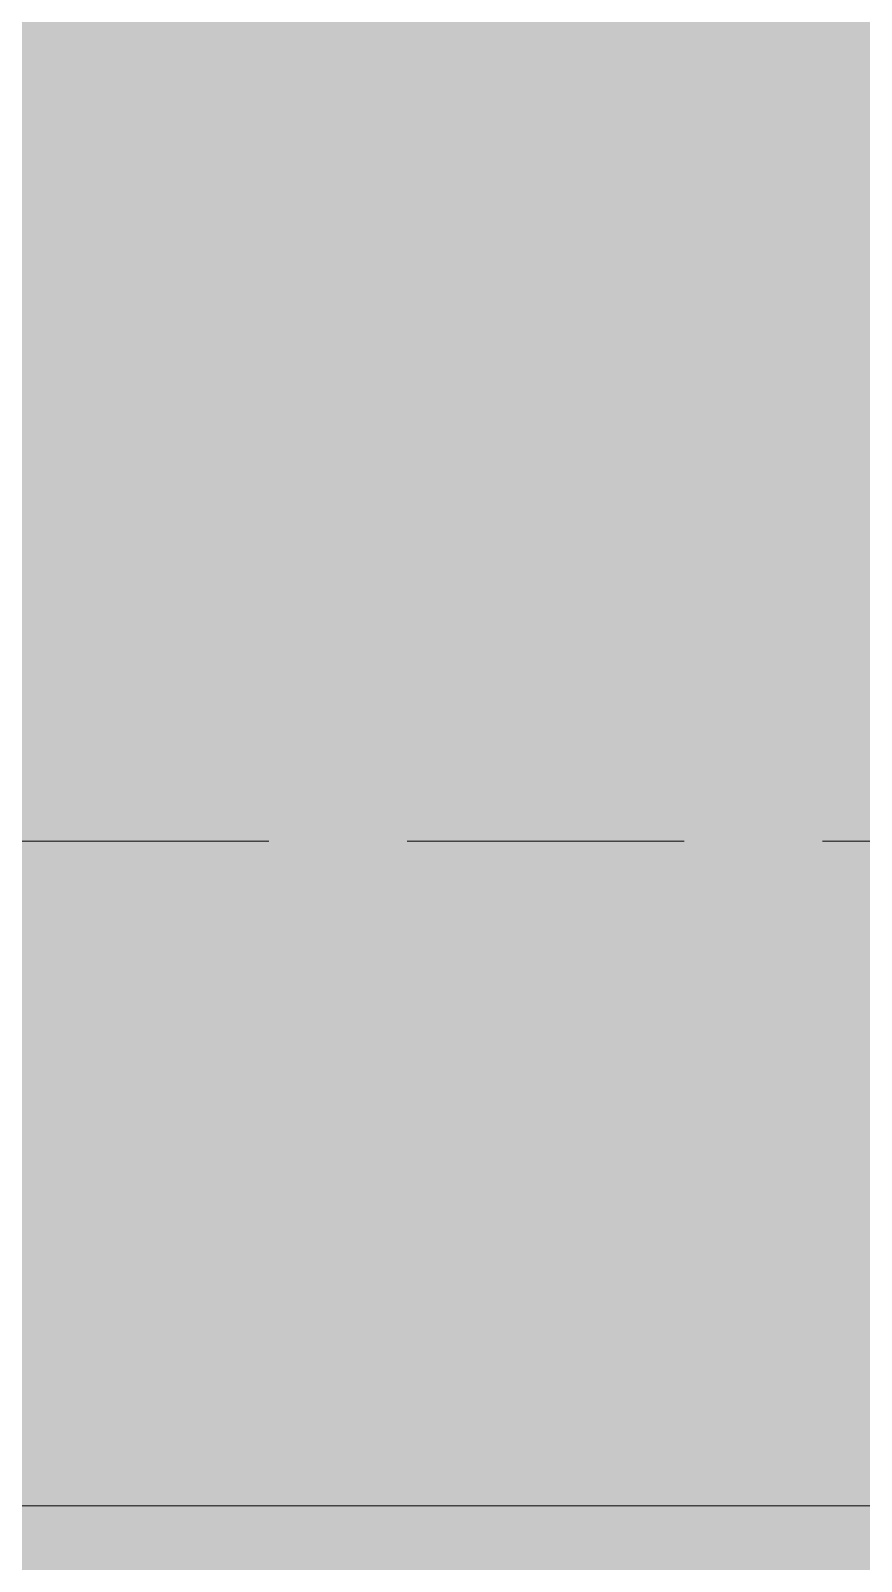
# Model space of a CAD drawing. Header units: millimetres. Extents: x 5622 to 8918, y 2044 to 6634.
# Drawn here: x 8548.6 to 8586.1, y 4805.8 to 4874.9 of the extents above; entities that cross this region are included whole.
import ezdxf

# ---------------------------------------------------------------- set-up
doc = ezdxf.new("R2010")
doc.units = ezdxf.units.MM
doc.linetypes.add('NASCOSTA', pattern=[9.525, 6.35, -3.175])
doc.linetypes.add('TRATTEGGIATA', pattern=[0.75, 0.5, -0.25])
for name, color, linetype, lineweight in [('F_ARREDI', 7, 'Continuous', 5), ('F_MULTI laminato OPACO', 1, 'Continuous', 5), ('F_MULTI laminato OPACO_retino', 1, 'Continuous', 5), ('F_Proiezioni', 253, 'NASCOSTA', 9)]:
    doc.layers.add(name, color=color, linetype=linetype, lineweight=lineweight)

# ---------------------------------------------------------------- blocks, each defined once
blk = doc.blocks.new("LIBRERIA_ingresso-living_sez._B.B'")
at = {"layer": 'F_MULTI laminato OPACO_retino', "true_color": 0x636466}
h = blk.add_hatch(color=251, dxfattribs=at)
h.dxf.hatch_style = 1
h.paths.add_polyline_path([(41313.132, 11071.126), (41913.132, 11071.126), (41913.132, 13145.626), (41313.132, 13145.626)])
at = {"layer": 'F_MULTI laminato OPACO_retino', "true_color": 0x939598}
h = blk.add_hatch(color=252, dxfattribs=at)
h.dxf.hatch_style = 1
h.paths.add_polyline_path([(41313.132, 13145.626), (41613.132, 13145.626), (41613.132, 11071.126), (41313.132, 11071.126)])
at = {"layer": 'F_Proiezioni', "color": 1, "ltscale": 25}
blk.add_lwpolyline([(41354.882, 12245.626), (41609.132, 12245.626), (41609.132, 12215.626), (41354.882, 12215.626)], close=True, dxfattribs=at)

msp = doc.modelspace()

# ---------------------------------------------------------------- linework, layer by layer
at = {"layer": 'F_MULTI laminato OPACO', "linetype": 'TRATTEGGIATA', "ltscale": 25}
msp.add_lwpolyline([(8359.313, 4838.326), (8613.563, 4838.326), (8613.563, 4808.326), (8359.313, 4808.326)], close=True, dxfattribs=at)

# ---------------------------------------------------------------- block references
at = {"layer": 'F_ARREDI'}
msp.add_blockref("LIBRERIA_ingresso-living_sez._B.B'", (-32995.569, -7407.299), dxfattribs=at)

doc.saveas('drawing.dxf')
